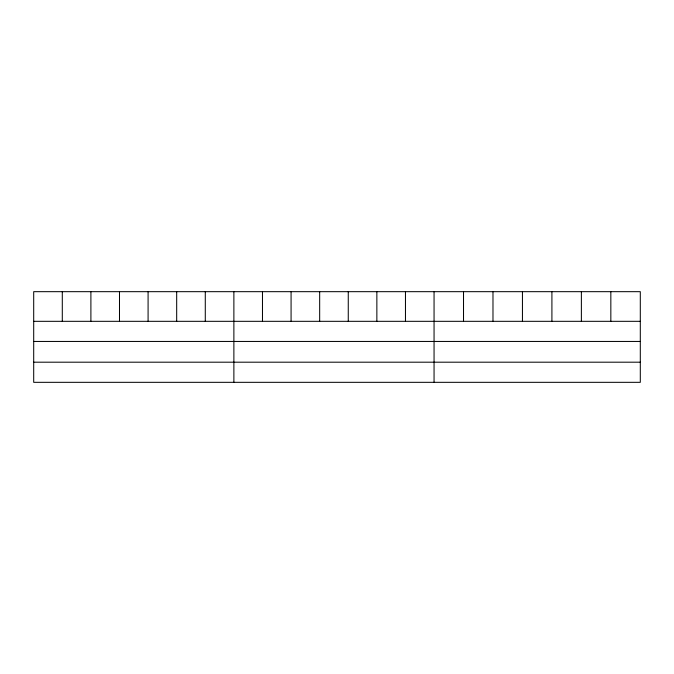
<?xml version="1.0" encoding="UTF-8"?>
<svg xmlns="http://www.w3.org/2000/svg" width="674" height="674" viewBox="0 0 674 674"><rect width="100%" height="100%" fill="white"/><g stroke="black" fill="none" stroke-linecap="round" stroke-linejoin="round"><path stroke-width="1.01" d="M640.3 341.448L640.3 291.673L33.7 291.673L33.7 382.327L640.3 382.327L640.3 341.448L33.7 341.448M33.7 321.321L640.3 321.321M33.7 362.191L640.3 362.191M610.838 291.673L610.838 321.321M581.376 291.673L581.376 321.321M551.913 291.673L551.913 321.321M522.443 291.673L522.443 321.321M492.98 291.673L492.98 321.321M463.518 291.673L463.518 321.321M434.056 291.673L434.056 382.327M405.462 291.673L405.462 321.321M376.859 291.673L376.859 321.321M348.264 291.673L348.264 321.321M319.67 291.673L319.67 321.321M291.075 291.673L291.075 321.321M262.472 291.673L262.472 321.321M233.878 291.673L233.878 382.327M205.284 291.673L205.284 321.321M176.681 291.673L176.681 321.321M148.086 291.673L148.086 321.321M119.492 291.673L119.492 321.321M90.897 291.673L90.897 321.321M62.294 291.673L62.294 321.321"/></g></svg>
